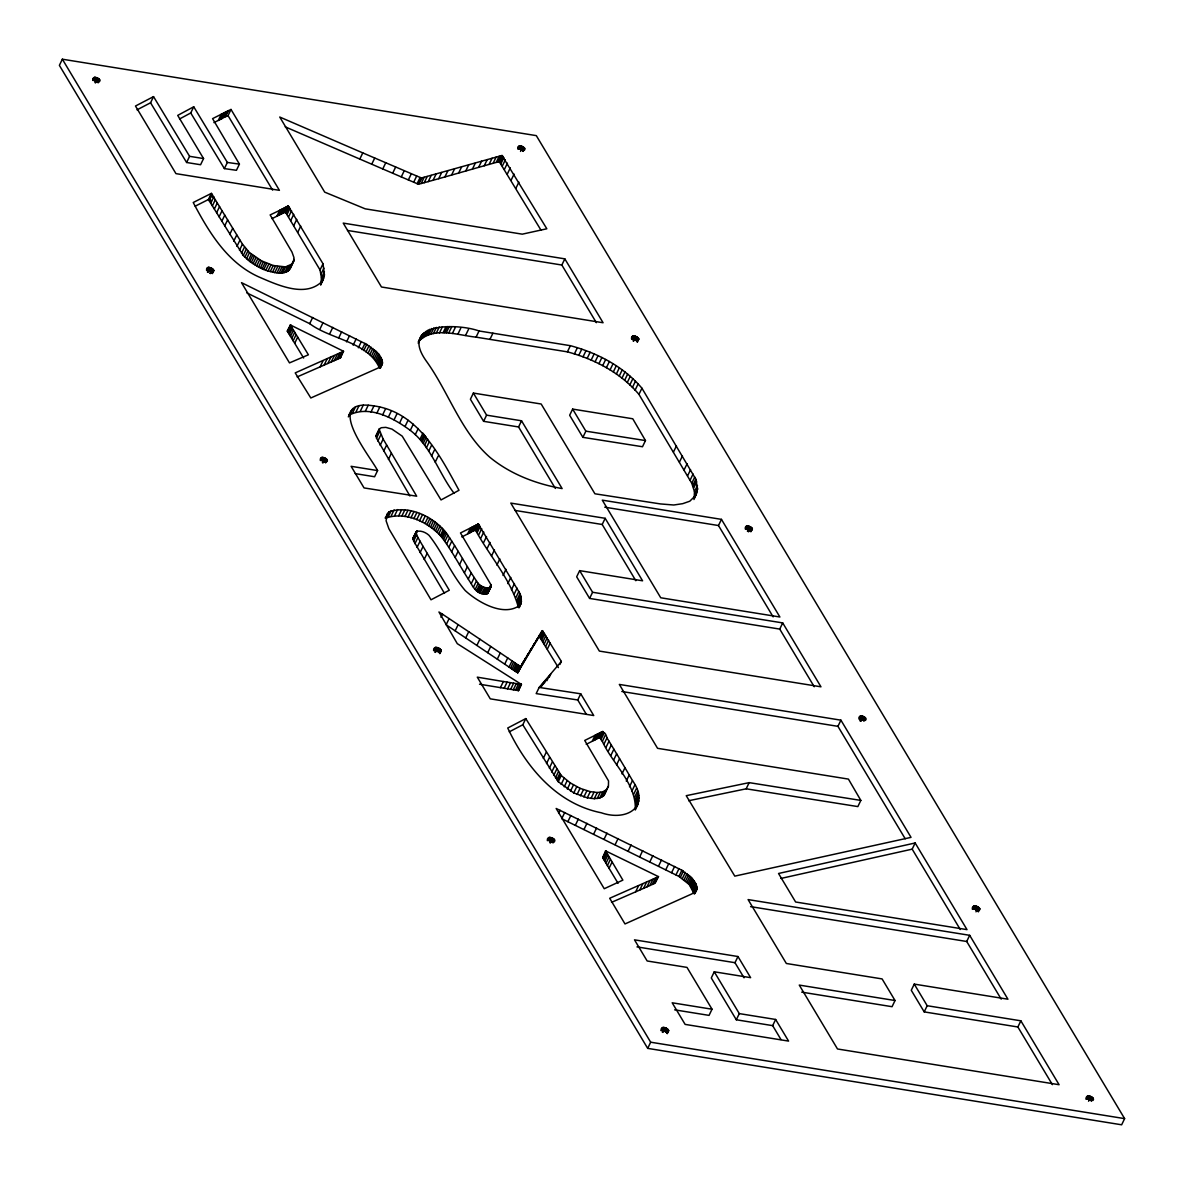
<?xml version="1.0" encoding="UTF-8"?>
<svg xmlns="http://www.w3.org/2000/svg" width="1184" height="1184" viewBox="0 0 1184 1184"><rect width="100%" height="100%" fill="white"/><g stroke="black" fill="none" stroke-linecap="round" stroke-linejoin="round"><path stroke-width="1.5" d="M638.25 803.818L635.275 809.989C636.652 783.838 612.676 764.05 602.345 741.362C596.706 735.826 604.24 726.295 606.992 737.898C615.606 752.047 624.19 766.226 632.478 780.567C650.815 806.156 627.461 821.814 601.294 812.786C556.672 803.832 526.184 767.217 507.729 728.012L525.785 718.599L561.246 775.535L570.288 782.905L580.056 788.322L590.283 791.652L597.298 792.525L602.76 791.844L606.519 789.669L608.428 786.087L608.546 780.952L584.718 740.444L602.893 731.446M382.491 363.148L381.944 359.566L378.495 353.735L366.744 344.396L241.506 282.65L289.488 362.896L308.402 354.8L290.317 324.934L343.538 351.278L295.216 372.901L310.815 397.987L377.592 368.268L381.115 366.048L382.491 363.148L380.256 367.78M697.021 888.74L695.94 883.886L692.285 878.424L681.895 870.255L556.154 808.465L604.24 888.725L622.873 880.126L605.586 850.882L658.57 876.678L609.686 898.271L625.004 923.949L691.708 893.979L695.437 891.596L697.021 888.74L694.697 893.757M409.945 496.007L376.512 438.154L376.098 435.386L379.087 429.215L381.248 427.72L385.821 427.365L391.948 429.096L402.205 436.141L441.025 499.944L458.992 490.294C440.034 455.633 418.115 412.047 373.966 405.905C321.426 397.528 371.095 457.394 377.592 470.581L374.603 476.752L355.185 473.615M519.288 607.57L521.419 601.309L519.998 593.628L478.306 524.038L460.487 532.963L490.886 584.659L490.946 586.909L487.453 593.613C480.438 595.952 474.014 589.602 471.247 583.712C461.02 568.276 452.584 551.596 441.44 536.781C428.046 521.892 405.712 511.296 386.014 518.015L388.988 511.843C408.687 505.139 431.035 515.721 444.429 530.624C456.343 546.534 465.297 564.487 476.471 580.944C479.002 585.68 485.144 589.262 490.442 587.442M379.087 429.215L383.157 439.086L416.679 496.2L364.05 487.926L351.115 466.304L377.592 470.581M418.766 341.288C433.862 326.074 457.942 335.324 476.072 337.144L567.402 351.855C594.501 359.152 620.608 372.723 638.946 394.376L691.767 483.25L694.475 491.671L694.194 498.286L697.598 488.977L695.807 479.18L641.935 388.219C623.583 366.552 597.476 352.98 570.377 345.684L479.046 330.972C457.794 323.247 398.416 321.93 426.225 360.957C448.692 392.037 460.694 431.701 490.013 457.409C510.585 474.266 536.13 483.96 562.119 488.578L521.537 420.794L486.594 415.155L473.378 393.073L470.403 399.245L483.605 421.326L518.562 426.965L555.355 488.444M292.256 263.899L285.566 266.888L273.208 265.497L261.516 260.85L249.498 252.621L242.454 244.126L211.388 193.362L208.414 199.534L243.253 255.478L249.765 261.457L258.541 267.022L265.793 270.352L274.777 272.601L282.576 273.06L288.052 271.166L293.765 261.087L293.943 257.535L291.974 252.059L270.144 214.926L288.393 206.223L323.01 263.78L324.431 274.954L320.701 285.122M209.538 201.221L210.219 196.884L212.528 195.049M272.039 218.626L284.678 212.291L286.025 213.076L320.035 269.952L321.441 277.87L320.953 284.056L323.928 277.885M487.453 593.613L491.153 585.325M693.942 499.544L697.184 492.115M525.785 718.599L522.795 724.771L558.256 781.692L573.766 792.91L587.294 797.824L594.309 798.697L599.785 798.016L603.544 795.84L605.438 792.259M289.281 270.07L294.032 259.4M618.063 883.323L602.73 857.675L605.586 850.882M559.869 664.535L561.364 661.442L542.376 630.658L522.07 664.224M519.08 670.381L542.376 630.658M62.352 59.2L59.378 65.372L647.692 1048.373L1121.648 1124.8L1124.622 1118.628L536.308 135.627L62.352 59.2L650.667 1042.201L1124.622 1118.628M92.855 80.453C91.923 73.911 103.126 79.609 99.042 81.844C96.955 82.362 91.02 78.958 94.335 77.36M93.344 80.438L94.838 77.345M93.891 80.497L95.371 77.404M94.468 80.616L95.963 77.537M95.09 80.808L96.57 77.715M94.957 82.599L97.192 77.966M95.549 82.895L97.784 78.262M96.851 81.681L98.346 78.603M97.369 82.051L98.864 78.958M97.813 82.436L99.308 79.343M98.183 82.821L99.678 79.742M150.56 102.786L153.535 96.614L189.588 156.318L203.559 158.567L200.584 164.739L186.613 162.489L150.56 102.786L137.018 109.846M190.742 112.954L193.732 106.782L227.358 162.445L239.42 164.132L236.43 170.304L224.383 168.602L190.742 112.954L179.539 118.992M186.613 162.489L189.588 156.318M213.934 122.618L218.27 120.428L221.245 114.271L230.998 109.446L279.409 190.328L175.957 173.634L135.479 106.027L153.535 96.614M218.27 120.428L219.588 119.762L222.577 113.605M220.875 119.125L223.85 112.954M219.588 119.762L222.089 118.518L225.064 112.347M222.089 118.518L226.174 111.799M223.199 117.956L227.165 111.296M224.176 117.468L227.994 110.882M225.019 117.053L228.66 110.556M225.685 116.728L228.024 115.618L230.998 109.446M208.739 199.963L211.714 193.806M224.383 168.602L227.358 162.445M212.395 205.809L215.384 199.637M214.363 209.006L217.338 202.849M216.613 212.706L219.588 206.534M219.099 216.835L222.089 210.663M221.793 221.304L224.782 215.133M224.634 226.04L227.624 219.869M206.578 270.47C205.646 263.928 216.85 269.626 212.765 271.861C210.678 272.379 204.743 268.975 208.058 267.377M207.067 270.455L208.562 267.362M207.614 270.514L209.094 267.421M207.452 272.172L209.686 267.554M208.058 272.364L210.293 267.747M209.42 271.062L210.915 267.984M210.012 271.358L211.507 268.28M209.834 273.238L212.069 268.62M210.352 273.608L212.587 268.975M229.696 234.491L232.686 228.32M211.536 272.453L213.031 269.36M211.906 272.838L213.401 269.76M212.188 273.238L213.682 270.144M212.365 273.608L213.86 270.514M233.736 241.166L236.726 235.009M236.933 246.361L239.923 240.189M239.464 250.298L242.454 244.126M241.506 253.258L244.496 247.086M243.253 255.478L246.228 249.321M244.866 257.239L247.841 251.067M246.524 258.793L249.498 252.621M248.403 260.376L251.378 254.205M249.765 261.457L252.754 255.285M251.319 262.582L254.308 256.41M253.021 263.721L256.01 257.55M276.908 216.154L279.898 209.982M278.358 215.429L281.333 209.257M254.826 264.861L257.801 258.689M279.72 214.748L282.695 208.576M280.963 214.126L283.953 207.955M256.676 265.971L259.651 259.799M282.088 213.564L285.063 207.392M283.035 213.09L286.025 206.919M283.805 212.706L286.794 206.534M284.367 212.439L287.668 206.12M285.004 212.202L287.978 206.046M258.541 267.022L261.516 260.85M285.403 212.395L288.393 206.223M286.025 213.076L289.014 206.919M260.376 267.998L263.351 261.827M287.031 214.511L290.021 208.34M262.123 268.842L265.112 262.685M288.556 216.909L291.545 210.737M263.751 269.567L266.74 263.396M265.793 270.352L268.783 264.18M290.761 220.52L293.736 214.348M267.969 271.047L270.958 264.876M270.233 271.669L273.208 265.497M293.765 225.567L296.755 219.395M272.512 272.187L275.502 266.015M274.777 272.601L277.766 266.444M276.967 272.912L279.957 266.74M297.761 232.286L300.736 226.114M279.039 273.09L282.014 266.933M280.919 273.149L283.908 266.977M282.576 273.06L285.566 266.888M284.693 272.675L287.668 266.504M286.513 272.039L289.503 265.882M288.052 271.166L291.027 265.009M290.198 268.768L293.765 261.087M285.24 126.866L359.803 159.07L362.792 152.899L421.386 178L501.986 155.504L546.83 228.778L522.277 234.166L365.19 208.828L324.697 192.134L279.75 117.038L362.792 152.899M303.622 358.027L287.342 331.106L290.465 324.993M287.46 331.342L290.435 325.171M287.342 331.106L290.85 325.171M287.86 332.038L290.835 325.866M288.511 333.133L291.486 326.962M320.035 269.952L323.01 263.78M289.384 334.613L292.374 328.442M359.803 159.07L371.732 164.206L374.721 158.049M290.465 336.419L293.454 330.247M320.923 274.303L323.913 268.146M291.723 338.491L294.712 332.334M321.441 277.87L324.431 271.698M321.441 281.111L324.431 274.954M293.144 340.814L296.118 334.658M294.668 343.345L297.658 337.174M371.732 164.206L382.758 168.957L385.747 162.785M382.521 362.038L379.546 368.209C368.328 341.791 330.543 339.468 309.69 323.661L312.68 317.49M382.758 168.957L392.674 173.219L395.648 167.048M320.094 328.767L323.069 322.596M392.674 173.219L401.272 176.904L404.247 170.733M329.818 333.562L332.808 327.391M401.272 176.904L408.347 179.924L411.336 173.752M297.14 376.926L320.094 366.877L323.069 360.706M320.094 366.877L324.12 365.101L327.11 358.93M408.347 179.924L413.704 182.203L416.679 176.031M338.698 337.958L341.688 331.786M324.12 365.101L327.864 363.458L330.854 357.287M413.704 182.203L417.123 183.653L420.098 177.482M327.864 363.458L331.254 361.964L334.243 355.792M417.123 183.653L418.411 184.156L421.386 178M418.411 184.156L422.17 177.837M331.254 361.964L334.228 360.646L337.203 354.475M419.195 184.008L421.164 183.505L424.153 177.334M334.228 360.646L336.685 359.551L339.675 353.38M346.542 341.85L349.532 335.679M336.685 359.551L338.58 358.708L341.569 352.536M342.339 352.432L340.607 357.686L338.58 358.708M421.164 183.505L424.227 182.691L427.202 176.52M339.838 358.13L342.827 351.959M340.385 357.864L343.538 351.278M424.227 182.691L428.238 181.596L431.213 175.424M353.158 345.151L356.132 338.979M428.238 181.596L433.092 180.249L436.082 174.078M433.092 180.249L438.687 178.695L441.662 172.524M358.352 347.77L361.342 341.599M438.687 178.695L444.873 176.949L447.863 170.777M361.964 349.606L364.938 343.434M363.769 350.568L366.744 344.396M366.019 351.929L369.008 345.772M444.873 176.949L451.578 175.054L454.552 168.883M368.061 353.261L371.036 347.104M369.882 354.578L372.871 348.407M451.578 175.054L458.652 173.042L461.627 166.87M320.302 460.487C319.369 453.946 330.573 459.644 326.488 461.878C324.401 462.396 318.466 458.992 321.782 457.394M320.79 460.472L322.27 457.394M371.539 355.881L374.514 349.709M321.338 460.532L322.818 457.438M321.915 460.65L323.41 457.572M322.522 460.842L324.016 457.764M373.004 357.198L375.994 351.026M322.388 462.633L324.638 458.001M322.995 462.929L325.23 458.297M324.298 461.716L325.792 458.637M374.322 358.53L377.311 352.358M324.816 462.086L326.31 458.992M458.652 173.042L465.726 171.014L468.716 164.842M325.26 462.47L326.754 459.377M325.63 462.855L327.124 459.777M375.506 359.906L378.495 353.735M348.703 415.525L350.938 410.892M348.318 416.886L349.813 413.808M352.862 408.569L349.872 414.74C370.104 405.135 393.843 418.278 410.286 430.369C431.124 446.25 438.702 473.186 454.123 493.343M376.571 361.342L379.561 355.17M352.566 413.009L355.555 406.837M377.533 362.837L380.523 356.665M472.431 169.105L475.406 162.948M378.362 364.332L381.337 358.175M356.029 411.869L359.018 405.698M378.969 365.723L381.944 359.566M379.354 367.01L382.343 360.854M380.301 368.239L382.24 364.184M360.262 411.336L363.251 405.165M465.726 171.014L478.632 167.344L481.622 161.187M365.249 411.396L368.239 405.224M478.632 167.344L484.226 165.775L487.216 159.603M484.226 165.775L489.11 164.398L492.085 158.227M370.977 412.076L373.966 405.905M489.11 164.398L493.136 163.274L496.111 157.102M493.136 163.274L496.2 162.415L499.189 156.244M376.778 413.275L379.753 407.104M496.2 162.415L498.198 161.868L501.172 155.711M498.198 161.868L501.986 155.504M541.058 230.273L499.352 161.808L502.342 155.637M499.944 162.43L502.919 156.258M500.906 163.747L503.881 157.576M502.356 165.967L505.346 159.81M382.58 414.977L385.555 408.806M418.233 341.984L421.741 335.131M418.292 343.39L422.422 334.406M420.276 339.793L423.25 333.636M421.282 338.92L424.257 332.763M423.014 337.573L425.988 331.416M504.458 169.327L507.433 163.155M375.979 436.408L379.709 428.608M424.79 336.434L427.764 330.262M376.512 438.154L379.487 431.982M426.654 335.472L429.644 329.3M388.352 417.168L391.327 410.996M517.837 148.977C516.905 142.45 528.108 148.148 524.024 150.383C521.937 150.901 516.002 147.482 519.332 145.898M428.682 334.687L431.672 328.516M518.326 148.977L519.82 145.884M377.844 440.996L380.834 434.824M518.873 149.036L520.368 145.943M507.329 174.018L510.304 167.847M519.465 149.154L520.945 146.076M430.932 334.051L433.906 327.879M520.072 149.347L521.552 146.254M520.679 149.584L522.174 146.505M520.531 151.419L522.766 146.801M433.433 333.562L436.408 327.391M521.848 150.22L523.328 147.127M522.351 150.575L523.846 147.497M380.182 445.258L383.157 439.086M522.81 150.975L524.29 147.882M523.165 151.36L524.66 148.281M394.05 419.832L397.025 413.66M436.26 333.178L439.234 327.021M511.088 180.264L514.078 174.092M439.456 332.926L442.431 326.754M383.646 451.282L386.62 445.11M443.082 332.748L446.057 326.577M399.63 422.925L402.619 416.768M444.592 332.719L447.582 326.547M515.913 188.271L518.888 182.099M446.294 332.778L449.284 326.606M448.721 333.015L451.711 326.843M388.411 459.422L391.386 453.25M405.061 426.447L408.036 420.276M452.392 333.488L455.381 327.317M410.286 430.369L413.275 424.198M457.823 334.288L460.813 328.116M415.273 434.646L418.263 428.49M465.549 335.472L468.524 329.315M419.98 439.294L422.969 433.122M421.119 440.507L424.094 434.336M385.126 518.059L388.988 511.843M422.185 441.75L425.16 435.579M423.31 443.23L426.284 437.059M388.248 516.831L391.238 510.674M476.072 337.144L479.046 330.972M424.656 445.169L427.646 438.998M391.12 516.091L394.094 509.919M426.373 447.804L429.363 441.632M394.598 515.75L397.572 509.579M428.608 451.37L431.598 445.199M398.682 515.824L401.672 509.653M401.835 516.091L404.824 509.919M431.509 456.077L434.498 449.92M489.924 339.379L492.914 333.207M404.943 516.52L407.918 510.348M407.977 517.082L410.966 510.911M435.224 462.174L438.198 456.003M410.966 517.793L413.941 511.621M413.882 518.651L416.872 512.48M416.753 519.643L419.728 513.471M419.55 520.782L422.54 514.611M444.459 593.332L413.645 541.044L412.89 538.409L416.176 531.66C420.409 529.988 425.752 532.356 428.963 535.286C442.727 552.484 450.808 573.766 465.194 590.52C478.099 602.478 504.917 617.9 520.768 604.476M416.753 531.261L412.89 538.409M412.994 539.386L416.931 531.187M414.222 537.314L417.197 531.142M422.288 522.07L425.278 515.898M413.645 541.044L416.62 534.872L416.176 531.66M414.948 543.634L417.937 537.462L416.62 534.872M424.967 523.506L427.957 517.334M426.936 524.645L429.925 518.488M417.064 547.393L420.054 541.221L417.937 537.462M428.786 525.814L431.775 519.643M430.562 527.013L433.536 520.842M420.098 552.588L423.088 546.416L420.054 541.221M483.605 421.326L486.594 415.155M432.249 528.242L435.238 522.07M433.892 529.529L436.881 523.372M596.351 322.67L561.838 265.024L564.827 258.852L343.242 223.11L381.47 287.002L603.07 322.744L564.827 258.852M435.505 530.906L438.494 524.734M424.183 559.47L427.172 553.298L423.088 546.416M437.103 532.356L440.093 526.184M438.716 533.925L441.691 527.753M440.344 535.597L443.319 529.426M441.44 536.781L444.429 530.624M442.49 538.024L445.465 531.853M443.615 539.49L446.59 533.318M444.947 541.399L447.937 535.242M446.634 543.959L449.624 537.802M448.795 547.378L451.785 541.206M451.578 551.833L454.552 545.661M455.1 557.546L458.075 551.374M518.562 426.965L521.537 420.794M461.819 536.944L467.576 533.999L470.566 527.827M467.576 533.999L469.056 533.259L472.046 527.087M469.056 533.259L470.448 532.563L473.422 526.392M470.448 532.563L474.695 525.755M471.706 531.927L475.805 525.208M472.83 531.379L476.752 524.749M473.778 530.92L477.507 524.394M474.518 530.55L478.025 524.142M475.05 530.314L478.306 524.038M521.419 601.309L518.429 607.481C510.926 579.45 489.436 555.903 475.642 530.358L478.617 524.201M459.496 564.709L462.47 558.537M476.249 531.083L479.239 524.912M477.256 532.519L480.23 526.347M478.736 534.828L481.71 528.656M567.402 351.855L570.377 345.684M440.996 617.308L442.49 614.23L438.938 611.995L457.276 643.652L521.434 684.426L518.459 690.598L479.535 684.204M480.808 538.172L483.782 532.016M464.424 572.76L467.414 566.588M574.358 353.986L577.333 347.815M483.546 542.716L486.535 536.544M433.596 650.578C432.93 644.422 443.304 648.743 440.626 651.822C438.465 652.428 432.841 649.794 435.09 647.5M442.49 614.23L449.106 618.61L446.116 624.782L515.676 671.52L517.867 672.734L518.829 670.899M468.287 579.02L471.262 572.849M434.025 650.504L435.505 647.411M434.513 650.49L435.993 647.411M435.061 650.549L436.541 647.456M434.898 652.221L437.133 647.589M578.754 355.378L581.744 349.221M435.505 652.399L437.74 647.781M436.866 651.111L438.361 648.018M437.458 651.392L438.953 648.314M487.083 548.606L490.058 542.435M438.021 651.733L439.516 648.654M471.247 583.712L474.222 577.54M438.539 652.103L440.034 649.01M438.983 652.488L440.478 649.394M439.353 652.872L440.848 649.794M439.634 653.272L441.129 650.179M583.016 356.858L585.991 350.686M439.812 653.642L441.306 650.549M473.482 587.101L476.471 580.944M455.174 630.82L458.149 624.649L449.106 618.61M475.184 589.44L478.158 583.268M491.493 556.006L494.468 549.85M587.146 358.426L590.135 352.255M476.516 590.949L479.49 584.792M477.67 591.896L480.645 585.725M478.81 592.518L481.784 586.346M591.171 360.069L594.161 353.898M480.127 593.051L483.102 586.879M481.74 593.613L484.73 587.442M496.866 565.094L499.855 558.922M595.093 361.816L598.083 355.644M483.235 593.983L486.21 587.812M572.642 409.087L569.652 415.258L582.883 437.34L642.498 446.738L645.472 440.566L632.774 418.781L572.642 409.087L585.858 431.168L645.472 440.566M484.567 594.161L487.556 588.004M485.736 594.161L488.726 587.989M489.392 587.738L490.886 584.659M486.698 593.968L489.688 587.797M465.741 637.88L468.716 631.708L458.149 624.649M487.956 593.066L491.197 586.198M598.941 363.666L601.916 357.494M602.7 365.619L605.69 359.448M503.022 575.468L505.997 569.297M606.415 367.676L609.39 361.505M476.9 645.369L479.89 639.197L468.716 631.708M610.071 369.867L613.06 363.695M507.818 583.608L510.807 577.437M613.327 371.924L616.316 365.752M582.883 437.34L585.858 431.168M631.56 338.994C630.628 332.467 641.832 338.165 637.747 340.4C635.66 340.918 629.725 337.514 633.055 335.916M632.049 338.994L633.544 335.901M511.458 589.795L514.433 583.623M632.596 339.053L634.091 335.96M616.39 373.952L619.365 367.78M633.188 339.172L634.668 336.093M633.04 340.903L635.275 336.271M633.662 341.14L635.897 336.522M634.994 339.897L636.489 336.818M635.571 340.237L637.051 337.144M636.074 340.607L637.569 337.514M619.262 376.009L622.251 369.837M514.078 594.353L517.068 588.182M636.533 340.992L638.013 337.899M636.888 341.377L638.383 338.298M637.17 341.762L638.664 338.683M637.347 342.146L638.842 339.053M487.734 652.636L490.724 646.464L479.89 639.197M515.884 597.58L518.858 591.408M622.014 378.096L624.989 371.924M517.023 599.8L519.998 593.628M517.66 601.294L520.649 595.123M624.664 380.256L627.653 374.085M517.985 602.39L520.975 596.218M518.178 603.396L521.152 597.224M518.414 605.557L521.404 599.385M627.254 382.521L630.243 376.349M518.977 607.629L521.212 603.011M497.324 659.088L500.299 652.932L490.724 646.464M629.829 384.918L632.818 378.747M632.419 387.479L635.408 381.307M635.068 390.246L638.043 384.075M504.724 664.106L507.714 657.934L500.299 652.932M638.946 394.376L641.935 388.219M509.046 667.066L512.036 660.894L507.714 657.934M500.388 687.697L503.378 681.525L521.434 684.426M510.585 668.131L513.56 661.96L512.036 660.894M512.036 669.123L515.025 662.951L513.56 661.96M504.118 688.318L507.107 682.147M513.382 670.026L516.372 663.854L515.025 662.951M514.611 670.825L517.586 664.668L516.372 663.854M515.676 671.52L518.651 665.349L517.586 664.668M507.551 688.881L510.541 682.709M516.55 672.068L519.539 665.896L518.651 665.349M517.23 672.453L520.22 666.296L519.539 665.896M517.674 672.69L521.818 664.727M517.867 672.734L522.588 663.099M520.59 667.48L523.565 661.308M522.499 664.194L525.489 658.023M510.63 689.384L513.619 683.212M525.074 659.873L528.064 653.701M528.049 654.944L531.039 648.773M531.157 649.853L534.132 643.696M534.102 645.073L537.092 638.901M513.294 689.813L516.268 683.642M536.648 641.003L539.623 634.831M538.498 638.102L541.488 631.945M558.389 667.613L539.608 636.992L542.583 630.835M540.067 637.614L543.056 631.457M515.469 690.154L518.444 683.997M540.792 638.664L543.767 632.493M517.097 690.405L520.072 684.248M541.724 640.1L544.699 633.928M518.459 690.598L520.871 684.041M518.104 690.553L521.093 684.382M518.296 690.479L521.286 684.308M542.864 641.891L545.839 635.719M544.181 644.022L547.171 637.85M579.657 570.644L592.592 592.266L782.713 622.917L820.956 686.809L599.37 651.082L510.807 503.096L605.172 518.311L642.572 580.796L579.657 570.644L576.667 576.815L589.602 598.423L779.738 629.089L814.237 686.75M635.838 580.722L602.197 524.482L605.172 518.311M545.676 646.434L548.651 640.263M547.304 649.128L550.294 642.956M561.364 661.442L539.164 687.43L536.174 693.602L577.748 699.981L586.11 713.937M541.058 686.853L542.553 683.775M542.065 685.714L543.545 682.62M543.249 684.337L544.729 681.244M544.581 682.768L546.076 679.675M546.86 680.741L549.095 676.108M549.228 677.278L550.708 674.184M589.602 598.423L592.592 592.266M673.459 452.051L676.449 445.88M679.453 462.086L682.443 455.929M543.308 758.337L546.283 752.166M684.1 469.93L687.09 463.758M546.52 763.562L549.509 757.39M577.748 699.981L580.737 693.809L539.164 687.43M687.578 475.85L690.568 469.678M549.346 768.12L552.336 761.948M690.08 480.201L693.069 474.029M551.774 771.998L554.763 765.826M691.767 483.25L694.742 477.078M692.818 485.336L695.807 479.18M553.816 775.224L556.806 769.052M693.424 486.772L696.414 480.6M693.765 487.852L696.74 481.681M555.488 777.784L558.463 771.628M694.475 491.671L697.465 485.499M556.776 779.723L559.766 773.552M694.623 495.149L697.598 488.977M557.694 781.026L560.683 774.854M558.256 781.692L561.246 775.535M561.186 784.356L564.161 778.199M564.206 786.812L567.18 780.656M567.314 789.062L570.288 782.905M586.228 744.322L592.222 741.273L595.212 735.101M558.611 813.393L560.106 810.3M592.222 741.273L593.746 740.503L596.721 734.332M593.746 740.503L595.152 739.808L598.142 733.636M570.496 791.104L573.485 784.933M547.319 840.596C546.653 834.439 557.028 838.76 554.349 841.839C552.188 842.446 546.564 839.811 548.814 837.517M595.152 739.808L596.44 739.171L599.43 733.014M547.748 840.522L549.228 837.428M548.236 840.507L549.716 837.428M596.44 739.171L600.54 732.467M548.784 840.566L550.264 837.488M597.565 738.638L601.472 732.023M549.361 840.684L550.856 837.606M598.497 738.194L602.197 731.697M599.222 737.869L602.686 731.505M549.968 840.877L551.463 837.798M573.766 792.91L576.741 786.738M600.244 738.061L603.233 731.89M549.835 842.668L552.084 838.035M564.709 812.52L561.734 818.692L678.92 876.412L689.295 884.596L694.105 893.831L697.08 887.674M550.442 842.964L552.676 838.331M601.072 739.334L604.062 733.162M551.744 841.75L553.239 838.672M552.262 842.12L553.757 839.027M552.706 842.505L554.201 839.412M553.076 842.89L554.571 839.811M602.345 741.362L605.32 735.19M577.082 794.494L580.056 788.322M604.003 744.07L606.992 737.898M567.861 821.666L570.851 815.495M580.456 795.84L583.431 789.669M606.016 747.356L609.005 741.184M583.86 796.965L586.85 790.794M608.324 751.159L611.314 744.988M773.137 616.864L718.481 525.533L721.456 519.362L602.301 500.151L660.731 597.772L779.886 616.997L721.456 519.362M587.294 797.824L590.283 791.652M575.335 825.292L578.325 819.121M610.9 755.392L613.874 749.22M590.994 798.46L593.968 792.288M594.309 798.697L597.298 792.525M613.667 759.98L616.642 753.823M597.254 798.549L600.229 792.377M583.978 829.496L586.968 823.324M599.785 798.016L602.76 791.844M616.583 764.864L619.558 758.692M601.886 797.113L604.861 790.942M603.544 795.84L606.519 789.669M604.728 794.212L608.428 786.087M621.985 773.907L624.96 767.735M593.613 834.187L596.588 828.03M745.284 529.011C744.351 522.484 755.555 528.182 751.47 530.417C749.383 530.935 743.448 527.531 746.778 525.933M745.772 529.011L747.267 525.918M746.32 529.07L747.814 525.977M746.912 529.189L748.392 526.11M747.518 529.381L748.998 526.288M626.247 781.1L629.222 774.928M747.385 531.157L749.62 526.54M747.977 531.453L750.212 526.836M748.54 531.794L750.774 527.161M749.798 530.624L751.292 527.531M750.256 531.009L751.736 527.916M750.612 531.394L752.106 528.316M750.893 531.779L752.388 528.7M604.047 839.293L607.022 833.122M629.488 786.738L632.478 780.567M631.886 791.104L634.876 784.933M602.73 857.675L606.016 851.074M633.558 794.494L636.548 788.322M603.174 858.548L606.149 852.376M603.855 859.791L606.83 853.634M634.654 797.172L637.628 791.001M604.772 861.419L607.762 855.248M635.305 799.437L638.294 793.265M635.675 801.583L638.65 795.411M605.927 863.402L608.916 857.231M615.118 844.71L618.092 838.538M635.882 803.892L638.872 797.72M607.333 865.741L610.308 859.584M635.852 807.088L638.827 800.917M608.961 868.449L611.95 862.292M628.156 851.104L631.131 844.932M639.745 856.802L642.72 850.63M649.883 861.789L652.858 855.618M611.536 902.341L635.63 891.848L638.605 885.676M635.63 891.848L639.76 890.042L642.749 883.871M639.76 890.042L643.563 888.355L646.553 882.184M643.563 888.355L646.982 886.846L649.957 880.674M658.57 866.096L661.545 859.924M646.982 886.846L649.912 885.514L652.902 879.357M649.912 885.514L652.325 884.433L655.3 878.262M652.325 884.433L654.116 883.604L657.09 877.433M655.018 882.509L657.253 877.877M654.116 883.604L658.215 876.885M655.226 883.057L658.408 876.56M779.738 629.089L782.713 622.917M665.808 869.707L668.797 863.536M671.609 872.638L674.599 866.466M675.975 874.872L678.965 868.701M678.92 876.412L681.895 870.255M680.415 877.285L683.405 871.113M682.339 878.572L685.314 872.401M684.041 879.816L687.031 873.644M685.58 881.014L688.555 874.843M686.957 882.198L689.932 876.027M688.185 883.382L691.16 877.211M689.295 884.596L692.285 878.424M690.316 885.839L693.291 879.682M691.249 887.156L694.224 880.985M692.122 888.548L695.112 882.376M692.951 890.057L695.94 883.886M693.558 891.434L696.547 885.262M693.942 892.692L696.932 886.52M695.23 892.81L696.725 889.732M746.172 788.81L749.161 782.639L860.842 800.414L857.852 806.585L746.172 788.81L688.644 800.739M647.692 1048.373L650.667 1042.201M661.042 1030.613C660.376 1024.456 670.751 1028.778 668.072 1031.856C665.911 1032.463 660.287 1029.828 662.537 1027.534M661.456 1030.539L662.951 1027.446M661.96 1030.524L663.44 1027.446M662.507 1030.583L663.987 1027.505M662.344 1032.256L664.579 1027.623M662.951 1032.433L665.186 1027.816M664.313 1031.146L665.808 1028.052M664.905 1031.442L666.4 1028.348M665.467 1031.767L666.962 1028.689M665.985 1032.137L667.48 1029.044M666.429 1032.522L667.924 1029.444M666.799 1032.922L668.294 1029.828M667.08 1033.306L668.575 1030.213M667.258 1033.676L668.753 1030.598M674.643 1009.834L709.053 1015.384L712.028 1009.212L687.001 967.402L647.16 960.979L634.506 939.844L737.972 956.524L750.612 977.658L714.263 971.798L711.288 977.969L736.315 1019.779L772.664 1025.64L780.966 1039.537M905.212 838.79L837.932 726.34L840.921 720.168L619.336 684.426L657.564 748.318L848.425 779.102L860.842 800.414M744.026 977.792L734.983 962.696L737.972 956.524M859.007 719.028C858.074 712.502 869.278 718.2 865.193 720.434C863.106 720.952 857.172 717.548 860.502 715.95M859.495 719.028L860.99 715.935M860.043 719.088L861.538 715.994M859.88 720.745L862.115 716.128M860.487 720.938L862.722 716.305M861.108 721.189L863.343 716.557M862.44 719.931L863.935 716.853M863.018 720.272L864.498 717.178M863.521 720.642L865.016 717.548M863.98 721.026L865.46 717.933M736.315 1019.779L739.29 1013.608L714.263 971.798M772.664 1025.64L775.638 1019.468L739.29 1013.608M780.952 878.439L912.183 849.15L915.158 842.978L967.002 929.632L795.618 902.001L778.539 873.481L915.158 842.978M1052.384 1084.648L1017.87 1026.987L924.201 1011.891L911.266 990.268L914.255 984.111L1007.924 999.207L969.681 935.316L748.096 899.588L786.339 963.48L882.095 978.916L895.03 1000.524L892.055 1006.696L801.701 992.133M972.301 909.134C971.635 902.978 982.01 907.299 979.331 910.378C977.17 910.97 971.546 908.335 973.796 906.041M972.73 909.046L974.21 905.967M973.218 909.046L974.713 905.952M973.766 909.105L975.261 906.012M924.201 1011.891L927.19 1005.719L914.255 984.111M974.343 909.223L975.838 906.145M974.965 909.416L976.445 906.322M975.572 909.652L977.066 906.574M976.164 909.948L977.658 906.87M975.986 911.828L978.221 907.196M977.244 910.659L978.739 907.566M977.688 911.044L979.183 907.95M978.058 911.428L979.553 908.35M978.339 911.828L979.834 908.735M1001.205 999.148L966.706 941.487L969.681 935.316M1017.87 1026.987L1020.86 1020.815L927.19 1005.719M1086.024 1099.152C1085.358 1092.995 1095.733 1097.316 1093.054 1100.395C1090.893 1100.987 1085.269 1098.352 1087.519 1096.058M1086.453 1099.078L1087.933 1095.984M1086.942 1099.063L1088.436 1095.97M1087.489 1099.122L1088.984 1096.029M1088.066 1099.24L1089.561 1096.162M1088.688 1099.433L1090.168 1096.34M1088.555 1101.224L1090.79 1096.591M1089.887 1099.966L1091.382 1096.887M1090.449 1100.306L1091.944 1097.228M1090.967 1100.676L1092.462 1097.583M1091.411 1101.061L1092.906 1097.968M387.36 513.427L386.088 520.768L388.855 528.7L431.006 599.8L449.284 590.254L427.172 553.298M696.177 494.912L689.784 501.217L682.694 503.674L673.755 505.006L660.406 503.925L594.916 493.787L541.177 404.01L473.378 393.073M322.936 280.504C306.242 298.634 277.382 284.885 258.674 276.849C227.062 262.582 208.724 231.857 193.229 202.508L211.388 193.362M193.732 106.782L177.718 115.396L203.559 158.567M509.268 731.83L522.795 724.771M221.245 114.271L212.587 118.637L239.42 164.132M195.197 206.179L208.414 199.534M749.161 782.639L686.232 795.678L734.79 876.13L911.029 837.369L840.921 720.168M347.519 230.451L561.838 265.024M604.743 507.181L718.481 525.533M515.084 510.437L602.197 524.482M621.792 691.486L837.932 726.34M750.567 906.633L966.706 941.487M636.977 946.889L734.983 962.696M895.03 1000.524L799.274 985.088L837.502 1048.98L1059.088 1084.707L1020.86 1020.815M712.028 1009.212L672.186 1002.789L685.122 1024.397L788.574 1041.091L775.638 1019.468M503.378 681.525L477.3 677.159L490.28 698.841L593.732 715.536L580.737 693.809M246.805 292.877L309.69 323.661M912.183 849.15L960.254 929.499M228.024 115.618L272.631 190.15M213.756 197.018L210.782 203.189L210.219 196.884L213.756 197.018"/></g></svg>
